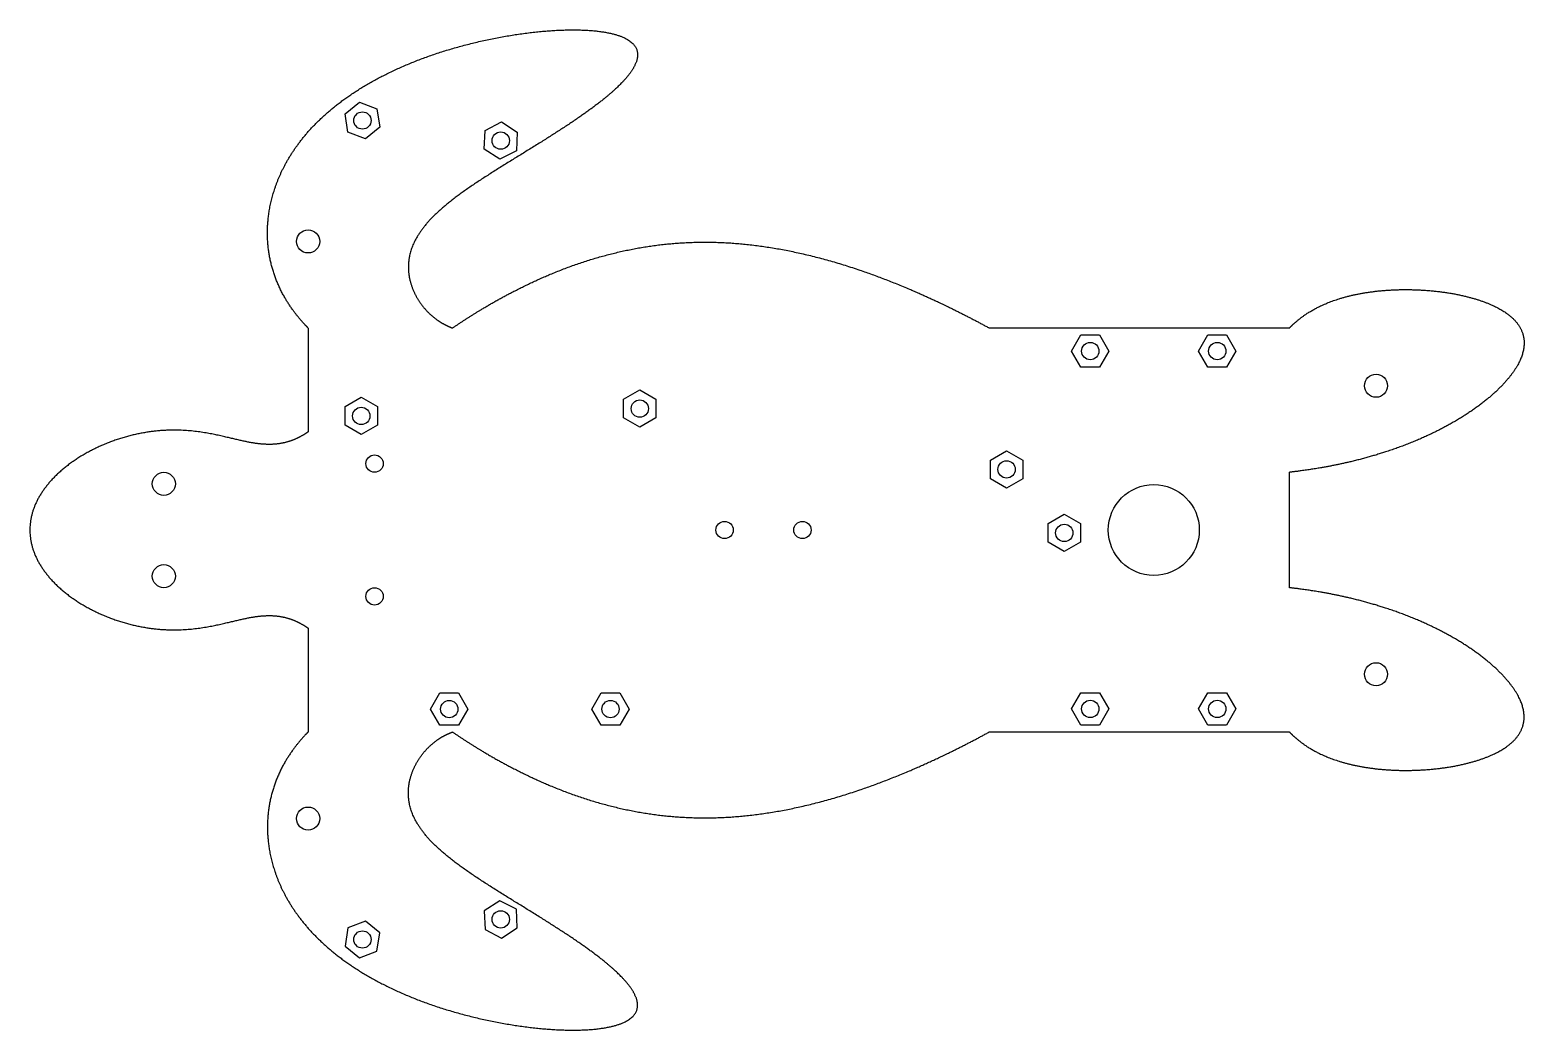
# Model space of a CAD drawing. Header units: millimetres. Extents: x -48 to 211, y -52 to 122.
import ezdxf

# ---------------------------------------------------------------- set-up
doc = ezdxf.new("R2010")
doc.units = ezdxf.units.MM
doc.layers.get('0').update_dxf_attribs({"linetype": 'CONTINUOUS'})

msp = doc.modelspace()

# ---------------------------------------------------------------- linework, layer by layer
for p, q in [((0, 70), (0, 52)), ((0, 70), (0, 52)), ((170, 70), (118, 70, 0)), ((170, 25), (170, 45)), ((0, 18), (0, 0)), ((0, 18), (0, 0)), ((118, 0, 0), (170, 0))]:
    msp.add_line(p, q)
for points in [[(6.39, 107.12), (8.9, 109.16), (11.92, 108), (12.43, 104.81), (9.92, 102.77), (6.9, 103.93)], [(30.65, 104.23), (33.52, 105.7), (36.24, 103.95), (36.08, 100.72), (33.2, 99.24), (30.48, 101)], [(132.27, 66), (133.88, 68.8), (137.12, 68.8), (138.73, 66), (137.12, 63.2), (133.88, 63.2)], [(154.27, 66), (155.88, 68.8), (159.12, 68.8), (160.73, 66), (159.12, 63.2), (155.88, 63.2)], [(9.2, 51.53), (6.4, 53.14), (6.4, 56.38), (9.2, 57.99), (12, 56.38), (12, 53.14)], [(60.26, 54.41), (57.46, 52.8), (54.66, 54.41), (54.66, 57.65), (57.46, 59.26), (60.26, 57.65)], [(121, 42.27), (118.2, 43.88), (118.2, 47.12), (121, 48.73), (123.8, 47.12), (123.8, 43.88)], [(131, 31.27), (128.2, 32.88), (128.2, 36.12), (131, 37.73), (133.8, 36.12), (133.8, 32.88)], [(21.21, 3.96), (22.82, 6.76), (26.06, 6.76), (27.67, 3.96), (26.06, 1.16), (22.82, 1.16)], [(50.76, 6.76), (54, 6.76), (55.61, 3.96), (54, 1.16), (50.76, 1.16), (49.15, 3.96)], [(132.27, 4), (133.88, 6.8), (137.12, 6.8), (138.73, 4), (137.12, 1.2), (133.88, 1.2)], [(154.27, 4), (155.88, 6.8), (159.12, 6.8), (160.73, 4), (159.12, 1.2), (155.88, 1.2)], [(33.52, -35.7), (36.24, -33.95), (36.08, -30.72), (33.2, -29.24), (30.48, -31), (30.65, -34.23)], [(6.39, -37.12), (8.9, -39.16), (11.92, -38), (12.43, -34.81), (9.92, -32.77), (6.9, -33.93)]]:
    msp.add_lwpolyline(points, close=True)
for centre, radius in [((9.41, 105.96), 1.5), ((33.36, 102.47), 1.5), ((0, 85), 2), ((135.5, 66), 1.5), ((157.5, 66), 1.5), ((185, 60), 2), ((57.46, 56.03), 1.5), ((9.2, 54.76), 1.5), ((11.5, 46.5), 1.5), ((121, 45.5), 1.5), ((-25, 43), 2), ((146.5, 35), 7.88), ((72.14, 35), 1.5), ((85.64, 35), 1.5), ((131, 34.5), 1.5), ((-25, 27), 2), ((11.5, 23.5), 1.5), ((185, 10), 2), ((24.44, 3.96), 1.5), ((52.38, 3.96), 1.5), ((135.5, 4), 1.5), ((157.5, 4), 1.5), ((0, -15), 2), ((33.36, -32.47), 1.5), ((9.41, -35.96), 1.5)]:
    msp.add_circle(centre, radius)
for points in [[(0, 70), (-0.55, 70.56), (-1.61, 71.71), (-3.03, 73.5), (-4.6, 75.99), (-6.03, 79.3), (-6.9, 82.8), (-7.2, 86.45), (-6.9, 90.22), (-5.98, 94.04), (-4.4, 97.86), (-2.12, 101.6), (0.86, 105.18), (4.55, 108.54), (8.94, 111.61), (13.95, 114.36), (19.52, 116.74), (25.5, 118.7), (31.72, 120.21), (37.95, 121.25), (43.87, 121.76), (49.13, 121.71), (53.36, 121.06), (56.21, 119.82), (57.45, 117.99), (57, 115.63), (54.93, 112.84), (51.51, 109.76), (47.07, 106.51), (42.02, 103.22), (36.76, 99.99), (31.67, 96.87), (27.05, 93.85), (23.18, 90.91), (20.21, 88), (18.24, 85.11), (17.29, 82.24), (17.24, 79.44), (17.93, 76.83), (19.16, 74.5), (20.78, 72.55), (22.32, 71.31), (23.61, 70.58), (24.53, 70.18), (25, 70)], [(25, 70, 0), (26.68, 71.14, 0), (30.05, 73.33, 0), (35.16, 76.3, 0), (42.07, 79.65, 0), (50.88, 82.73, 0), (59.88, 84.61, 0), (69.08, 85.21, 0), (78.5, 84.49, 0), (88.11, 82.54, 0), (97.9, 79.46, 0), (105.86, 76.16, 0), (111.9, 73.25, 0), (115.96, 71.11, 0), (118, 70, 0)], [(170, 70), (170.51, 70.53), (171.6, 71.55), (173.43, 72.91), (176.28, 74.42), (180.5, 75.76), (185.31, 76.56), (190.56, 76.8), (195.97, 76.46), (201.14, 75.53), (205.6, 74.01), (208.91, 71.94), (210.74, 69.36), (210.94, 66.39), (209.61, 63.18), (206.98, 59.9), (203.34, 56.74), (198.94, 53.82), (193.96, 51.23), (188.52, 49.03), (182.71, 47.23), (177.78, 46.13), (173.95, 45.49), (171.33, 45.15), (170, 45)], [(0, 52), (-0.45, 51.69), (-1.35, 51.12), (-2.74, 50.43), (-4.66, 49.87), (-7.19, 49.72), (-9.86, 50.06), (-12.76, 50.75), (-15.98, 51.55), (-19.62, 52.21), (-23.71, 52.46), (-28.23, 52.07), (-33.01, 50.9), (-37.75, 48.93), (-42.06, 46.2), (-45.54, 42.84), (-47.81, 39.04), (-48.6, 35), (-47.81, 30.96), (-45.54, 27.16), (-42.06, 23.8), (-37.75, 21.07), (-33.01, 19.1), (-28.23, 17.93), (-23.71, 17.54), (-19.62, 17.79), (-15.98, 18.45), (-12.76, 19.25), (-9.86, 19.94), (-7.19, 20.28), (-4.66, 20.13), (-2.74, 19.57), (-1.35, 18.88), (-0.45, 18.31), (0, 18)], [(170, 0), (170.51, -0.53), (171.6, -1.55), (173.43, -2.91), (176.28, -4.42), (180.5, -5.76), (185.31, -6.56), (190.56, -6.8), (195.97, -6.46), (201.14, -5.53), (205.6, -4.01), (208.91, -1.94), (210.74, 0.64), (210.94, 3.61), (209.61, 6.82), (206.98, 10.1), (203.34, 13.26), (198.94, 16.18), (193.96, 18.77), (188.52, 20.97), (182.71, 22.77), (177.78, 23.87), (173.95, 24.51), (171.33, 24.85), (170, 25)], [(0, 0), (-0.55, -0.56), (-1.61, -1.71), (-3.03, -3.5), (-4.6, -5.99), (-6.03, -9.3), (-6.9, -12.8), (-7.2, -16.45), (-6.9, -20.22), (-5.98, -24.04), (-4.4, -27.86), (-2.12, -31.6), (0.86, -35.18), (4.55, -38.54), (8.94, -41.61), (13.95, -44.36), (19.52, -46.74), (25.5, -48.7), (31.72, -50.21), (37.95, -51.25), (43.87, -51.76), (49.13, -51.71), (53.36, -51.06), (56.21, -49.82), (57.45, -47.99), (57, -45.63), (54.93, -42.84), (51.51, -39.76), (47.07, -36.51), (42.02, -33.22), (36.76, -29.99), (31.67, -26.87), (27.05, -23.85), (23.18, -20.91), (20.21, -18), (18.24, -15.11), (17.29, -12.24), (17.24, -9.44), (17.93, -6.83), (19.16, -4.5), (20.78, -2.55), (22.32, -1.31), (23.61, -0.58), (24.53, -0.18), (25, 0)], [(25, 0, 0), (26.68, -1.14, 0), (30.05, -3.33, 0), (35.16, -6.3, 0), (42.07, -9.65, 0), (50.88, -12.73, 0), (59.88, -14.61, 0), (69.08, -15.21, 0), (78.5, -14.49, 0), (88.11, -12.54, 0), (97.9, -9.46, 0), (105.86, -6.16, 0), (111.9, -3.25, 0), (115.96, -1.11, 0), (118, 0, 0)]]:
    msp.add_open_spline(points, degree=5)

doc.saveas('drawing.dxf')
